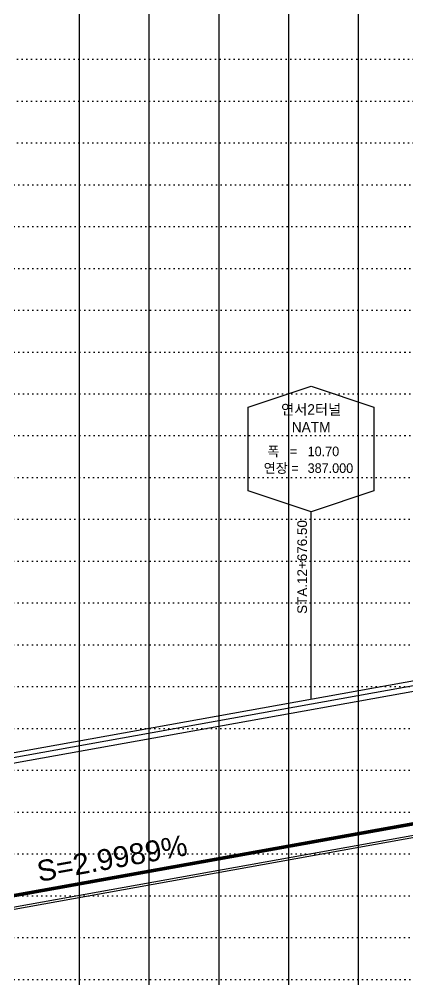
# Model space of a CAD drawing. Header units: millimetres. Extents: x -1499 to 6658, y -12483 to -6008.
# Drawn here: x 1859 to 1970.4, y -6758.2 to -6482.6 of the extents above; entities that cross this region are included whole.
import ezdxf
from ezdxf.enums import TextEntityAlignment as Align

# ---------------------------------------------------------------- set-up
doc = ezdxf.new("R2010")
doc.units = ezdxf.units.MM
doc.linetypes.add('A-DOTLN01H', pattern=[0.125, 0, -0.125])
doc.linetypes.add('CONT', pattern=[2, 1, 1])
for name, color, linetype in [('CR-BRDG-NEWC', 4, 'CONT'), ('CR-GRID', 56, 'A-DOTLN01H'), ('CS-CONC-MAJR', 4, 'Continuous'), ('CS-EXCV', 3, 'A-DIGLN01'), ('구조물인출선', 1, 'Continuous'), ('수직그리드', 1, 'Continuous'), ('신규구조물', 4, 'Continuous'), ('일반제원문자', 3, 'Continuous'), ('종단계획선', 7, 'Continuous')]:
    doc.layers.add(name, color=color, linetype=linetype)
doc.styles.get("Standard").update_dxf_attribs({"font": 'arial.ttf'})
doc.styles.add('WGTXT', font='Gulim.ttf')
doc.linetypes.add('A-DIGLN01', pattern='A,0.9,-0.2,[19,kscals.shx,S=0.1,R=180,X=0,Y=0],0.9', length=2)

# ---------------------------------------------------------------- blocks, each defined once
blk = doc.blocks.new('CRBRDGN')
blk.add_lwpolyline([(-18, 30), (0, 36), (18, 30), (18, 6), (0, 0), (-18, 6)], close=True)
at = {"style": 'WGTXT'}
for s, p in [(' 폭   =', (-13.6, 15.94)), ('연장 =', (-13.6, 11.14))]:
    blk.add_text(s, height=2.76, dxfattribs=at).set_placement(p)
for tag, p in [('BRDG_NAME', (0, 29.35)), ('SUPER_STRU', (0, 24.27))]:
    blk.add_attdef(tag, text='', height=3, dxfattribs=at).set_placement(p, align=Align.MIDDLE_CENTER)
for tag, p in [('BRDG_WID', (-1, 15.94)), ('BRDG_LEN', (-1, 11.14))]:
    blk.add_attdef(tag, p, '', height=2.76, dxfattribs=at)

msp = doc.modelspace()

# ---------------------------------------------------------------- linework, layer by layer
at = {"layer": 'CR-GRID', "linetype": 'A-DOTLN01H', "ltscale": 10}
for p, q in [((696.16, -6494.06), (5427.83, -6494.06)), ((696.16, -6506.06), (5427.83, -6506.06)), ((696.16, -6518.06), (2236.16, -6518.06)), ((236.16, -6530.06), (2236.16, -6530.06)), ((236.16, -6542.06), (2236.16, -6542.06)), ((236.16, -6554.06), (5427.83, -6554.06)), ((236.16, -6566.06), (5427.83, -6566.06)), ((236.16, -6590.06), (5427.83, -6590.06)), ((236.16, -6602.06), (5427.83, -6602.06)), ((1436.16, -6614.06), (5427.83, -6614.06)), ((1436.16, -6626.06), (5427.83, -6626.06)), ((1436.16, -6650.06), (5427.83, -6650.06)), ((1436.16, -6662.06), (5427.83, -6662.06)), ((1436.16, -6674.06), (5427.83, -6674.06)), ((1436.16, -6686.06), (5427.83, -6686.06)), ((1436.16, -6710.06), (5428.77, -6710.06)), ((1436.16, -6722.06), (5428.77, -6722.06)), ((1436.16, -6734.06), (5428.77, -6734.06)), ((1436.16, -6746.06), (5428.77, -6746.06))]:
    msp.add_line(p, q, dxfattribs=at)
at = {"layer": 'CR-GRID', "color": 6, "linetype": 'A-DOTLN01H', "ltscale": 10}
for p, q in [((236.16, -6578.06), (5427.83, -6578.06)), ((1436.16, -6638.06), (5427.83, -6638.06)), ((1436.16, -6698.06), (5427.83, -6698.06)), ((236.16, -6758.06), (5428.77, -6758.06))]:
    msp.add_line(p, q, dxfattribs=at)
at = {"layer": 'CS-CONC-MAJR'}
for points in [[(2123.28, -6646.6), (1765.87, -6710.91)], [(2123.56, -6648.17), (1766.16, -6712.48)], [(1766.16, -6753.73), (2123.56, -6689.42)]]:
    msp.add_lwpolyline(points, dxfattribs=at)
at = {"layer": 'CS-EXCV', "ltscale": 5}
for points in [[(2123.56, -6645.17), (1766.16, -6709.48)], [(1766.16, -6754.33), (2123.56, -6690.02)]]:
    msp.add_lwpolyline(points, dxfattribs=at)
at = {"layer": '구조물인출선'}
for p, q in [((1942.66, -6664.69), (1942.66, -6623.89)), ((1942.66, -6677.72), (1942.66, -6664.69))]:
    msp.add_line(p, q, dxfattribs=at)
at = {"layer": '수직그리드'}
for p, q in [((1916.16, -6336.09), (1916.16, -7598.06)), ((1896.16, -6337.57), (1896.16, -7598.06)), ((1936.16, -6365.57), (1936.16, -7598.06)), ((1876.16, -6392.36), (1876.16, -7598.06)), ((1956.16, -6401.81), (1956.16, -7598.06))]:
    msp.add_line(p, q, dxfattribs=at)
at = {"layer": '종단계획선', "const_width": 1, "flags": 128}
msp.add_lwpolyline([(1236.16, -6845.82), (2766.16, -6570.52)], dxfattribs=at)

# ---------------------------------------------------------------- block references
at = {"layer": 'CR-BRDG-NEWC'}
msp.add_blockref('CRBRDGN', (1942.66, -6623.89), dxfattribs=at).add_auto_attribs({'BRDG_NAME': '연서2터널', 'SUPER_STRU': 'NATM', 'BRDG_WID': '10.70', 'BRDG_LEN': '387.000'})

# ---------------------------------------------------------------- texts
at = {"layer": '신규구조물'}
msp.add_text('STA.12+676.50', height=2.76, rotation=90, dxfattribs=at).set_placement((1941.46, -6626.29), align=Align.RIGHT)
at = {"layer": '일반제원문자'}
msp.add_text('S=2.9989%%%', height=6, rotation=10.204, dxfattribs=at).set_placement((1886.12, -6726.25), align=Align.CENTER)

doc.saveas('drawing.dxf')
